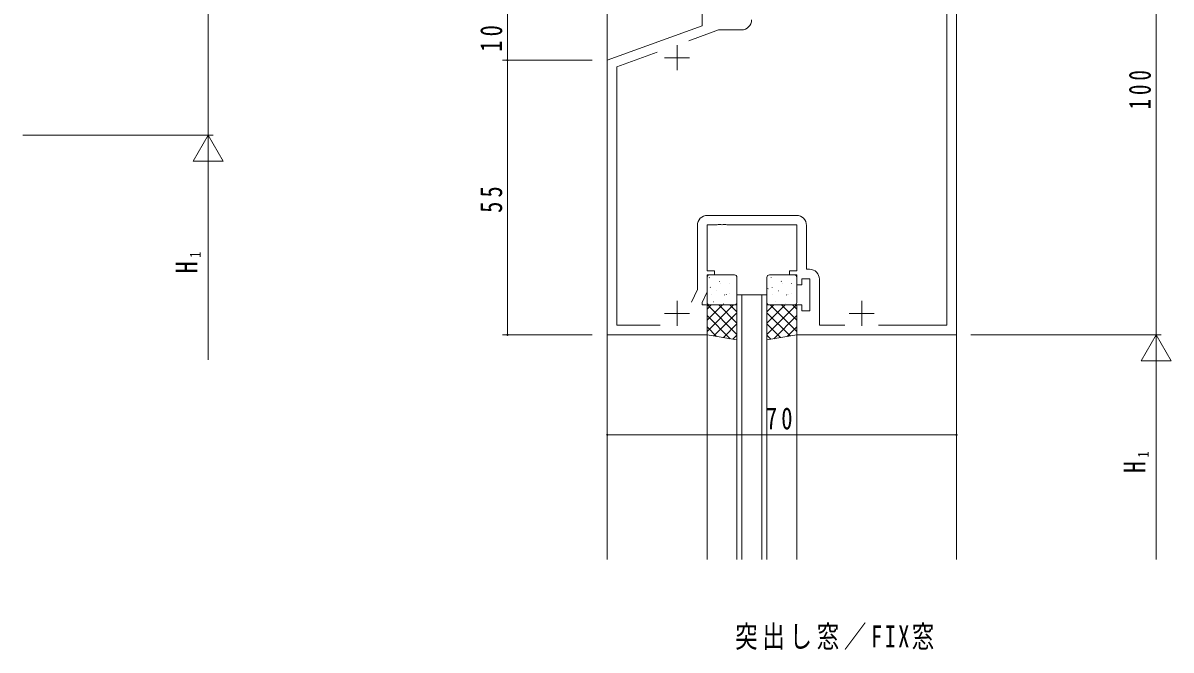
# Model space of a CAD drawing. Units: millimetres, scale not verified. Extents: x -567 to 567, y -403 to 403.
# Drawn here: x -269.9 to -39.8, y 110.4 to 236 of the extents above; entities that cross this region are included whole.
import ezdxf
from ezdxf.enums import TextEntityAlignment as Align

# ---------------------------------------------------------------- set-up
doc = ezdxf.new("R2010")
doc.units = ezdxf.units.MM
doc.header["$LTSCALE"] = 2
doc.layers.add('0-2_USER1', color=7, linetype='Continuous')
for name, color, linetype, lineweight in [('0-3_YKK_11', 7, 'Continuous', 18), ('0-4_YKK_12', 2, 'Continuous', 18), ('0-5_YKK_13', 4, 'Continuous', 18), ('0-6_YKK_D', 6, 'Continuous', 18)]:
    doc.layers.add(name, color=color, linetype=linetype, lineweight=lineweight)
doc.styles.add('ＭＳ ゴシック', font='')
doc.styles.get('ＭＳ ゴシック').set_extended_font_data('MS Gothic')

msp = doc.modelspace()

# ---------------------------------------------------------------- linework, layer by layer
at = {"layer": '0-3_YKK_11'}
for p, q in [((-82.826, 273.516), (-82.826, 173.516)), ((-84.756, 175.446), (-84.756, 268.586)), ((-133.826, 235.432), (-133.826, 240.586)), ((-152.826, 228.516), (-133.826, 235.432)), ((-130.506, 234.586), (-136.492, 232.408)), ((-125.896, 234.586), (-130.506, 234.586)), ((-142.794, 230.114), (-150.896, 227.165)), ((-138.826, 231.516), (-138.826, 226.516)), ((-152.826, 173.516), (-152.826, 228.516)), ((-141.326, 229.016), (-136.326, 229.016)), ((-150.896, 227.165), (-150.896, 175.446)), ((-132.756, 197.446), (-114.896, 197.446)), ((-134.756, 182.589), (-134.756, 195.446)), ((-114.826, 195.516), (-128.868, 195.516)), ((-112.896, 195.446), (-112.896, 186.646)), ((-112.896, 186.646), (-112.296, 186.646)), ((-132.826, 185.516), (-132.826, 182.161)), ((-114.826, 183.516), (-114.826, 185.516)), ((-112.226, 184.716), (-113.826, 184.716)), ((-112.226, 178.316), (-112.226, 184.716)), ((-135.921, 180.09), (-134.756, 182.589)), ((-138.826, 180.316), (-138.826, 175.316)), ((-132.826, 179.516), (-132.826, 173.516)), ((-114.826, 173.516), (-114.826, 179.516)), ((-101.826, 180.316), (-101.826, 175.316)), ((-141.326, 177.816), (-136.326, 177.816)), ((-113.826, 178.316), (-112.226, 178.316)), ((-104.326, 177.816), (-99.326, 177.816)), ((-150.896, 175.446), (-142.189, 175.446)), ((-98.463, 175.446), (-84.756, 175.446)), ((-98.463, 175.446), (-84.756, 175.446)), ((-132.826, 173.516), (-152.826, 173.516)), ((-82.826, 173.516), (-114.826, 173.516))]:
    msp.add_line(p, q, dxfattribs=at)
for points in [[(-128.868, 195.516), (-129.051, 195.636), (-129.601, 195.636), (-129.784, 195.516), (-129.868, 195.516), (-130.051, 195.636), (-130.601, 195.636), (-130.784, 195.516), (-132.826, 195.516), (-132.826, 186.316), (-131.326, 186.316), (-131.326, 185.516), (-132.826, 185.516)], [(-114.826, 185.516), (-116.326, 185.516), (-116.326, 186.316), (-114.826, 186.316), (-114.826, 195.516)], [(-113.826, 184.716), (-113.826, 183.516), (-114.826, 183.516)], [(-110.296, 184.646), (-110.296, 175.446), (-105.189, 175.446)], [(-132.826, 182.161), (-133.826, 180.016), (-133.826, 179.516), (-132.826, 179.516)], [(-114.826, 179.516), (-113.826, 179.516), (-113.826, 178.316)]]:
    msp.add_lwpolyline(points, dxfattribs=at)
for centre, start, end in [((-125.896, 236.586), 270.00001, 359.99999), ((-132.756, 195.446), 90.00001, 179.99999), ((-114.896, 195.446), 0.00001, 89.99999), ((-112.296, 184.646), 0.00001, 89.99999)]:
    msp.add_arc(centre, 2, start, end, dxfattribs=at)
at = {"layer": '0-4_YKK_12'}
for p, q in [((-152.826, 128.516), (-152.826, 318.516)), ((-82.826, 128.516), (-82.826, 318.516)), ((-126.826, 181.516), (-120.826, 181.516)), ((-126.826, 181.516), (-126.826, 128.516)), ((-125.826, 181.516), (-125.826, 128.516)), ((-121.826, 181.516), (-121.826, 128.516)), ((-120.826, 181.516), (-120.826, 128.516)), ((-132.826, 128.516), (-132.826, 173.516)), ((-114.826, 128.516), (-114.826, 173.516))]:
    msp.add_line(p, q, dxfattribs=at)
at = {"layer": '0-5_YKK_13'}
for p, q in [((-132.826, 185.016), (-132.826, 180.016)), ((-132.382, 184.953), (-132.338, 184.977)), ((-127.326, 185.516), (-132.326, 185.516)), ((-130.357, 184.219), (-130.313, 184.243)), ((-126.826, 180.016), (-126.826, 185.016)), ((-120.826, 185.016), (-120.826, 180.016)), ((-115.326, 185.516), (-120.326, 185.516)), ((-119.982, 184.953), (-119.938, 184.977)), ((-117.957, 184.219), (-117.913, 184.243)), ((-114.826, 180.016), (-114.826, 185.016)), ((-132.19, 183.008), (-132.143, 183.096)), ((-130.948, 182.329), (-130.904, 182.353)), ((-130.043, 183.799), (-130.037, 183.806)), ((-128.281, 183.786), (-128.237, 183.81)), ((-128.257, 181.779), (-128.251, 181.786)), ((-120.625, 182.761), (-120.581, 182.785)), ((-119.79, 183.008), (-119.743, 183.096)), ((-118.548, 182.329), (-118.504, 182.353)), ((-117.643, 183.799), (-117.637, 183.806)), ((-115.881, 183.786), (-115.837, 183.81)), ((-115.857, 181.779), (-115.851, 181.786)), ((-132.826, 178.672), (-131.982, 179.516)), ((-132.826, 176.427), (-129.737, 179.516)), ((-132.826, 179.516), (-126.826, 179.516)), ((-132.826, 173.516), (-132.826, 179.516)), ((-132.826, 174.182), (-127.492, 179.516)), ((-126.826, 173.615), (-132.728, 179.516)), ((-132.326, 179.516), (-127.326, 179.516)), ((-132.018, 181.594), (-132.012, 181.601)), ((-131.591, 180.137), (-131.548, 180.161)), ((-126.826, 175.86), (-130.483, 179.516)), ((-130.199, 179.611), (-130.192, 179.619)), ((-129.515, 179.705), (-129.471, 179.729)), ((-129.3, 181.484), (-129.254, 181.572)), ((-128.924, 181.595), (-128.88, 181.619)), ((-126.826, 178.105), (-128.238, 179.516)), ((-126.847, 181.162), (-126.826, 181.174)), ((-126.826, 179.516), (-126.826, 172.516)), ((-114.826, 179.516), (-120.826, 179.516)), ((-120.826, 178.105), (-119.414, 179.516)), ((-120.826, 175.86), (-117.169, 179.516)), ((-120.826, 179.516), (-120.826, 172.516)), ((-120.826, 173.615), (-114.924, 179.516)), ((-120.326, 179.516), (-115.326, 179.516)), ((-114.826, 174.182), (-120.16, 179.516)), ((-119.618, 181.594), (-119.612, 181.601)), ((-119.191, 180.137), (-119.148, 180.161)), ((-114.826, 176.427), (-117.915, 179.516)), ((-117.799, 179.611), (-117.792, 179.619)), ((-117.115, 179.705), (-117.071, 179.729)), ((-116.9, 181.484), (-116.854, 181.572)), ((-116.524, 181.595), (-116.48, 181.619)), ((-114.826, 178.672), (-115.67, 179.516)), ((-114.826, 173.516), (-114.826, 179.516)), ((-128.202, 172.746), (-132.826, 177.37)), ((-131.472, 173.291), (-126.826, 177.937)), ((-116.18, 173.291), (-120.826, 177.937)), ((-119.45, 172.746), (-114.826, 177.37)), ((-130.896, 173.195), (-132.826, 175.124)), ((-129.548, 172.97), (-126.826, 175.692)), ((-118.104, 172.97), (-120.826, 175.692)), ((-116.756, 173.195), (-114.826, 175.124)), ((-126.826, 172.516), (-132.826, 173.516)), ((-127.624, 172.649), (-126.826, 173.447)), ((-120.826, 172.516), (-114.826, 173.516)), ((-120.028, 172.649), (-120.826, 173.447))]:
    msp.add_line(p, q, dxfattribs=at)
for centre, start, end in [((-132.326, 185.016), 90, 180), ((-127.326, 185.016), 0, 90), ((-120.326, 185.016), 90, 180), ((-115.326, 185.016), 0, 90), ((-132.326, 180.016), 180, 270), ((-127.326, 180.016), 270, 0), ((-120.326, 180.016), 180, 270), ((-115.326, 180.016), 270, 0)]:
    msp.add_arc(centre, 0.5, start, end, dxfattribs=at)
at = {"layer": '0-6_YKK_D'}
for p, q in [((-232.826, 273.516), (-232.826, 213.516)), ((-42.826, 273.516), (-42.826, 173.516)), ((-172.826, 238.516), (-172.826, 228.516)), ((-155.826, 228.516), (-173.826, 228.516)), ((-155.826, 228.516), (-173.826, 228.516)), ((-172.826, 228.516), (-172.826, 173.516)), ((-269.926, 213.516), (-231.826, 213.516)), ((-269.926, 213.516), (-231.826, 213.516)), ((-232.826, 213.516), (-235.826, 208.32)), ((-232.826, 213.516), (-229.826, 208.32)), ((-232.826, 213.516), (-232.826, 203.124)), ((-235.826, 208.32), (-229.826, 208.32)), ((-232.826, 207.516), (-232.826, 168.516)), ((-155.826, 173.516), (-173.826, 173.516)), ((-79.926, 173.516), (-41.826, 173.516)), ((-79.926, 173.516), (-41.826, 173.516)), ((-42.826, 173.516), (-39.826, 168.32)), ((-42.826, 173.516), (-42.826, 163.124)), ((-82.826, 171.516), (-82.826, 152.516)), ((-42.826, 167.516), (-42.826, 128.516)), ((-82.826, 153.516), (-152.826, 153.516))]:
    msp.add_line(p, q, dxfattribs=at)
msp.add_lwpolyline([(-42.826, 173.516), (-45.826, 168.32), (-39.826, 168.32)], dxfattribs=at)
for centre, start, end in [((-172.826, 228.516), 90, 270), ((-172.826, 228.516), 90, 270), ((-172.826, 228.516), 270, 90), ((-172.826, 228.516), 270, 90), ((-172.826, 173.516), 90, 270), ((-172.826, 173.516), 270, 90), ((-152.826, 153.516), 0, 180), ((-152.826, 153.516), 180, 0), ((-82.826, 153.516), 0, 180), ((-82.826, 153.516), 180, 0)]:
    msp.add_arc(centre, 0.106, start, end, dxfattribs=at)

# ---------------------------------------------------------------- texts
at = {"layer": '0-2_USER1', "insert": (-127.17, 110.398), "char_height": 4.399, "attachment_point": 7, "style": 'ＭＳ ゴシック'}
msp.add_mtext('\\T1.21;\\W0.75;突出し窓／FIX窓', dxfattribs=at)
at = {"layer": '0-6_YKK_D', "color": 7, "style": 'ＭＳ ゴシック', "width": 0.8}
for s, height, p in [('1', 2.199, (-233.626, 188.955)), ('H', 4.399, (-233.626, 185.836)), ('1', 2.199, (-43.626, 148.955)), ('H', 4.399, (-43.626, 145.836))]:
    msp.add_text(s, height=height, rotation=90, dxfattribs=at).set_placement(p, align=Align.BOTTOM_LEFT)
at = {"layer": '0-6_YKK_D', "color": 7, "char_height": 4.399, "attachment_point": 7, "rotation": 90, "style": 'ＭＳ ゴシック'}
for s, insert in [('\\T1.37;\\W0.75;10', (-173.826, 230.215)), ('\\T1.38;\\W0.7;100', (-43.826, 218.656)), ('\\T1.37;\\W0.75;55', (-173.826, 197.946))]:
    msp.add_mtext(s, dxfattribs=dict(at, insert=insert))
at = {"layer": '0-6_YKK_D', "color": 7, "insert": (-121.018, 154.516), "char_height": 4.399, "attachment_point": 7, "style": 'ＭＳ ゴシック'}
msp.add_mtext('\\T1.37;\\W0.75;70', dxfattribs=at)

doc.saveas('drawing.dxf')
